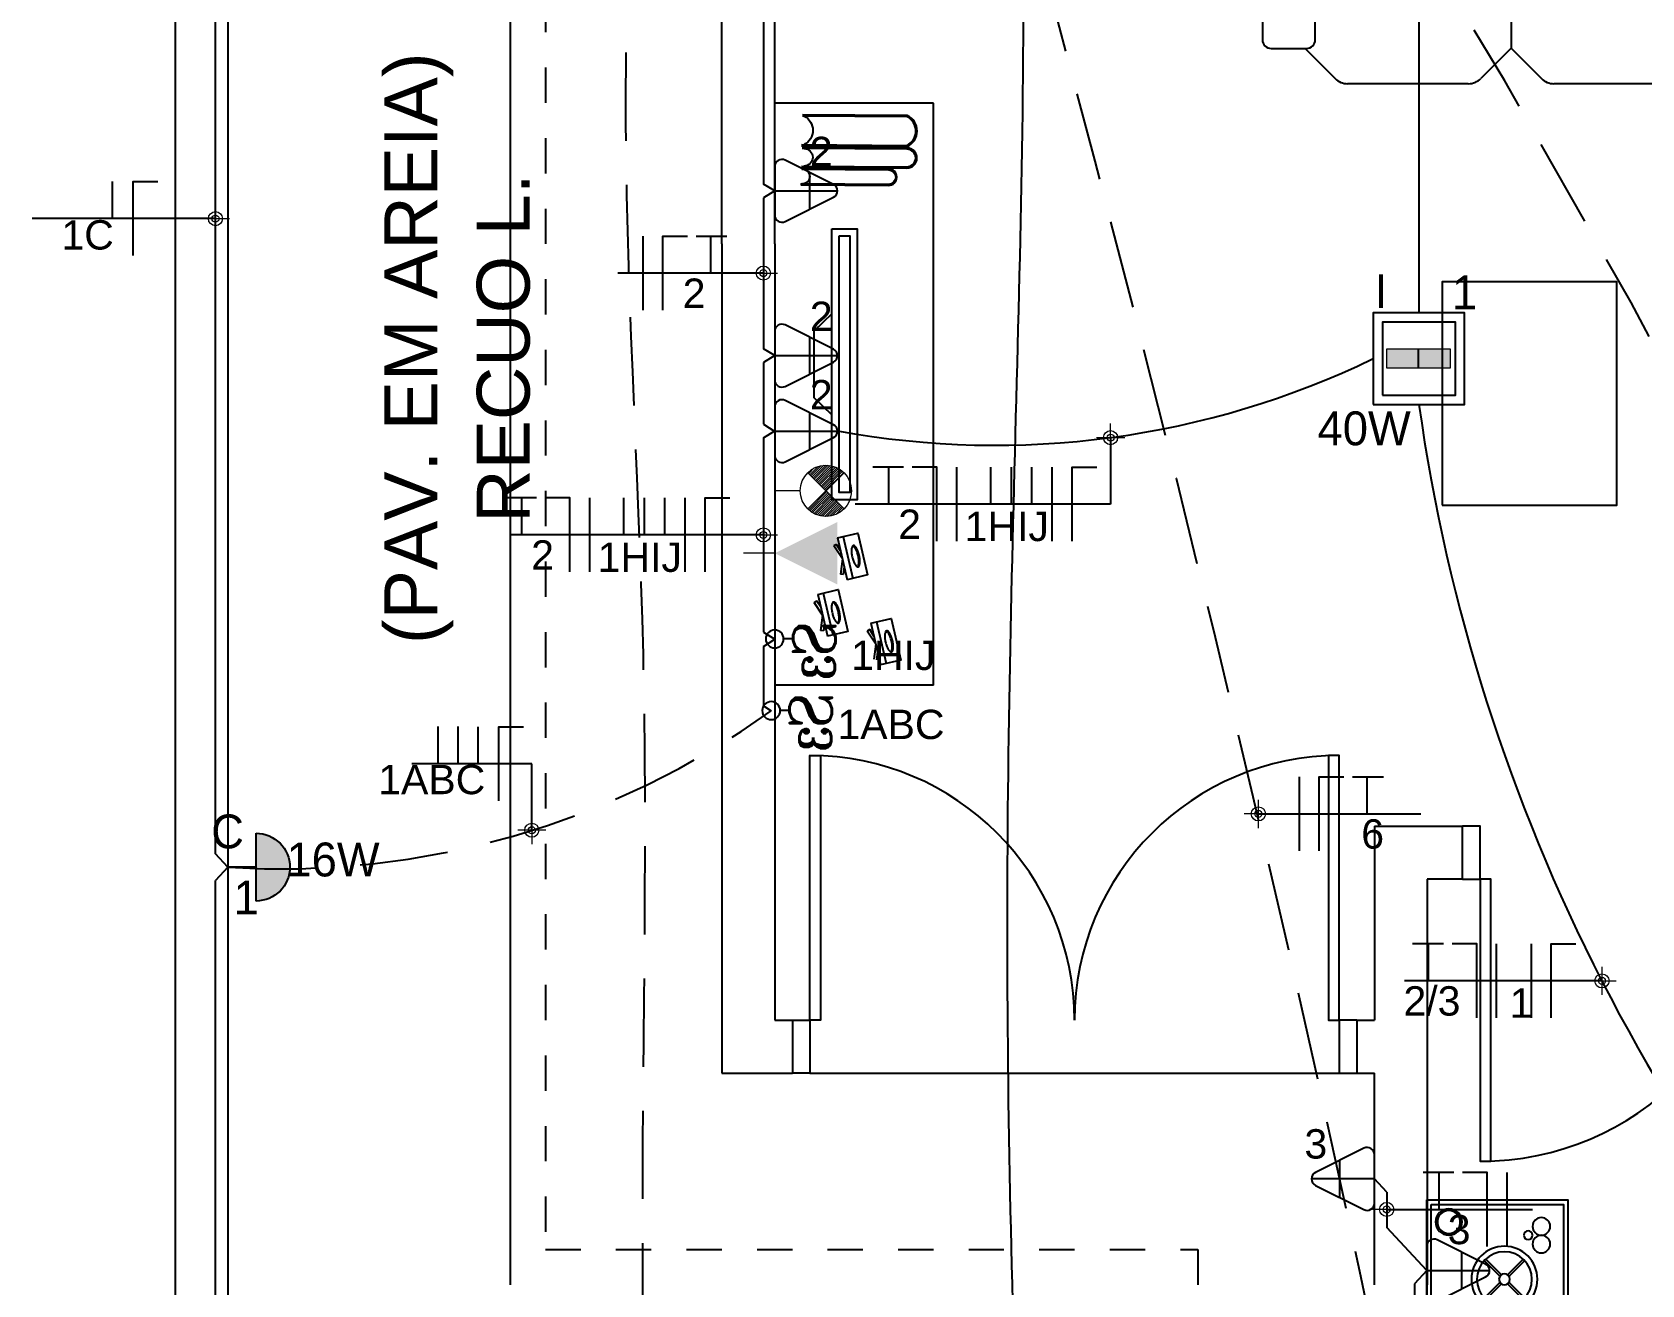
# Model space of a CAD drawing. Header units: millimetres. Extents: x -260 to 5539, y -1903 to 1459.
# Drawn here: x 2359.804 to 2364.368, y 719.158 to 722.708 of the extents above; entities that cross this region are included whole.
import ezdxf
from ezdxf.enums import TextEntityAlignment as Align

# ---------------------------------------------------------------- set-up
doc = ezdxf.new("R2010")
doc.units = ezdxf.units.MM
doc.linetypes.add('HIDDEN', pattern=[9.525, 6.35, -3.175])
doc.linetypes.add('HIDDEN2', pattern=[0.1875, 0.125, -0.0625])
for name, color, linetype in [('-HIDRO', 8, 'Continuous'), ('CABO-ILUM', 3, 'Continuous'), ('CABO.ILUMI.SOLO', 6, 'Continuous'), ('ELÉTRICO', 8, 'Continuous'), ('ESQUADRIA', 2, 'Continuous'), ('FIACAO', 1, 'Continuous'), ('LUMINO', 4, 'Continuous'), ('PONTOS_ELETRICOS', 2, 'Continuous'), ('TUB. AEREA', 5, 'Continuous')]:
    doc.layers.add(name, color=color, linetype=linetype)
doc.layers.add('COTAS', color=53, linetype='Continuous', lineweight=9)
doc.layers.add('LEGENDA', color=7, linetype='Continuous', lineweight=0)
doc.styles.add('ARIAL', font='arial.ttf', dxfattribs={"height": 2})
doc.styles.add('CARIMBO_DADOS', font='arial.ttf', dxfattribs={"height": 0.1})
doc.styles.add('CENTURY', font='GOTHIC.TTF')
doc.styles.add('INTERRUPTOR', font='romant', dxfattribs={"height": 0.6})
doc.linetypes.add('CABO50ESC100', pattern='A,0.4,-0.2,["+",Standard,S=0.2,R=0,X=-0.0666,Y=-0.1],-0.2', length=0.8)
doc.dimstyles.new('COTAS_EXTERNAS', dxfattribs={"dimtxt": 0.1, "dimasz": 0.01, "dimexe": 0, "dimexo": 0, "dimgap": 0.07, "dimtad": 1, "dimzin": 5, "dimdsep": 46, "dimtxsty": 'CARIMBO_DADOS', "dimblk1": 'CIRCULOS', "dimblk2": 'CIRCULOS', "dimsah": 1, "dimcen": 0, "dimse1": 1, "dimse2": 1, "dimclrd": 8, "dimclre": 8, "dimclrt": 230, "dimadec": 0, "dimazin": 0, "dimtfac": 100, "dimtix": 1, "dimtmove": 2, "dimatfit": 3, "dimldrblk": 'CIRCULOS', "dimfxl": 1, "dimtolj": 1, "dimtzin": 5, "dimarcsym": 0})

# ---------------------------------------------------------------- blocks, each defined once
blk = doc.blocks.new('Sofá02_2')
at = {"layer": '-HIDRO'}
for p, q in [((0.5775, 0), (-0.5775, 0)), ((-0.6025, -0.025), (-0.6025, -0.1)), ((0.6025, -0.1), (0.6025, -0.025)), ((-0.7025, -0.125), (-0.7025, -0.575)), ((-0.6025, -0.1), (-0.6775, -0.1)), ((-0.6025, -0.1), (-0.6025, -0.125)), ((0.6025, -0.125), (0.6025, -0.1)), ((0.6025, -0.1), (0.6775, -0.1)), ((0.7025, -0.125), (0.7025, -0.575)), ((-0.5775, -0.15), (0.5775, -0.15)), ((-0.5525, -0.575), (-0.5525, -0.15)), ((-0.5525, -0.175), (0.5525, -0.175)), ((0.0025, -0.15), (0.0025, -0.5993)), ((0.5525, -0.575), (0.5525, -0.15)), ((-0.6775, -0.6), (-0.5775, -0.6)), ((-0.5825, -0.5993), (-0.4964, -0.6854)), ((0.0025, -0.5993), (-0.0836, -0.6854)), ((0.0025, -0.5993), (0.0886, -0.6854)), ((0.5875, -0.5993), (0.5014, -0.6854)), ((0.6775, -0.6), (0.5775, -0.6)), ((-0.1189, -0.7), (-0.4611, -0.7)), ((0.4661, -0.7), (0.1239, -0.7))]:
    blk.add_line(p, q, dxfattribs=at)
for centre, radius, start, end in [((-0.5775, -0.025), 0.025, 90, 180), ((0.5775, -0.025), 0.025, 0, 90), ((-0.6775, -0.125), 0.025, 90, 180), ((-0.5775, -0.125), 0.025, 180, 270), ((0.5775, -0.125), 0.025, 270, 0), ((0.6775, -0.125), 0.025, 0, 90), ((-0.6775, -0.575), 0.025, 180, 270), ((-0.5775, -0.575), 0.025, 270, 0), ((0.5775, -0.575), 0.025, 180, 270), ((0.6775, -0.575), 0.025, 270, 0), ((-0.4611, -0.65), 0.05, 225, 270), ((-0.1189, -0.65), 0.05, 270, 315), ((0.1239, -0.65), 0.05, 225, 270), ((0.4661, -0.65), 0.05, 270, 315)]:
    blk.add_arc(centre, radius, start, end, dxfattribs=at)
blk = doc.blocks.new('MesaCanto01')
at = {"layer": 'ELÉTRICO'}
for points in [[(0, -0.4), (0.4, -0.4), (0.4, 0), (0, 0)], [(0.0125, -0.3875), (0.3875, -0.3875), (0.3875, -0.0125), (0.0125, -0.0125)], [(0.0425, -0.095), (0.1075, -0.095), (0.1075, -0.03), (0.0425, -0.03)]]:
    blk.add_lwpolyline(points, close=True, dxfattribs=at)
for points in [[(0.0375, -0.1), (0.1125, -0.1), (0.1125, -0.025), (0.0375, -0.025), (0.0375, -0.1)], [(0.2072, -0.1664), (0.1628, -0.122)], [(0.2116, -0.162), (0.1672, -0.1176)], [(0.2288, -0.162), (0.2732, -0.1176)], [(0.2332, -0.1664), (0.2776, -0.122)], [(0.1628, -0.228), (0.2072, -0.1836)], [(0.1672, -0.2324), (0.2116, -0.188)], [(0.2732, -0.2324), (0.2288, -0.188)], [(0.2776, -0.228), (0.2332, -0.1836)]]:
    blk.add_lwpolyline(points, dxfattribs=at)
for centre, radius in [((0.2202, -0.175), 0.0937), ((0.2202, -0.175), 0.0781), ((0.2202, -0.175), 0.0156), ((0.325, -0.275), 0.025), ((0.0625, -0.3375), 0.0375), ((0.0625, -0.3375), 0.0325), ((0.2875, -0.3), 0.0125), ((0.325, -0.325), 0.025)]:
    blk.add_circle(centre, radius, dxfattribs=at)
blk = doc.blocks.new('1pl')
h = blk.add_hatch(color=256)
h.set_gradient(color1=(0, 0, 255), color2=(0, 0, 255), tint=1)
h.paths.add_polyline_path([(968.8636, -272.3458), (968.8636, -272.3899), (968.9391, -272.3899), (968.9391, -272.3458)])
h.paths.add_polyline_path([(968.788, -272.3899), (968.8636, -272.3899), (968.8636, -272.3458), (968.788, -272.3458)])
blk.add_line((968.8636, -272.3899), (968.8636, -272.3458))
at = {"layer": 'LUMINO', "lineweight": 20}
for p, q in [((968.788, -272.3458), (968.9391, -272.3458)), ((968.788, -272.3899), (968.788, -272.3458)), ((968.9391, -272.3458), (968.9391, -272.3899)), ((968.9391, -272.3899), (968.788, -272.3899))]:
    blk.add_line(p, q, dxfattribs=at)
at = {"layer": 'LUMINO'}
for points in [[(968.9705, -272.4759), (968.7545, -272.4759), (968.7545, -272.2599), (968.9705, -272.2599)], [(968.9489, -272.4543), (968.7761, -272.4543), (968.7761, -272.2815), (968.9489, -272.2815)]]:
    blk.add_lwpolyline(points, close=True, dxfattribs=at)
blk = doc.blocks.new('*X17')
at = {"color": 0}
for p, q in [((340.69, 364.56), (342.87, 366.73)), ((341.13, 364.11), (344.37, 367.35)), ((341.58, 363.67), (345.56, 367.65)), ((342.02, 363.23), (346.58, 367.79)), ((342.46, 362.79), (347.5, 367.83)), ((342.9, 362.35), (348.34, 367.79)), ((343.34, 361.9), (349.12, 367.68)), ((343.78, 361.46), (349.85, 367.53)), ((344.23, 361.02), (350.54, 367.33)), ((344.67, 360.58), (351.18, 367.09)), ((345.11, 360.14), (351.79, 366.82)), ((345.55, 359.69), (352.37, 366.51)), ((345.99, 359.25), (352.92, 366.18)), ((346.44, 358.81), (353.44, 365.81)), ((346.88, 358.37), (353.93, 365.42)), ((347.32, 357.93), (354.39, 365)), ((340.7, 350.42), (347.76, 357.49)), ((341.18, 350.02), (348.2, 357.04)), ((341.68, 349.64), (348.65, 356.6)), ((342.22, 349.29), (349.09, 356.16)), ((342.78, 348.97), (349.53, 355.72)), ((343.38, 348.68), (349.97, 355.28)), ((344.01, 348.43), (350.41, 354.83)), ((344.68, 348.21), (350.86, 354.39)), ((345.39, 348.04), (351.3, 353.95)), ((346.14, 347.91), (351.74, 353.51)), ((346.95, 347.84), (352.18, 353.07)), ((347.84, 347.84), (352.62, 352.62)), ((348.81, 347.92), (353.07, 352.18)), ((349.91, 348.14), (353.51, 351.74)), ((351.24, 348.59), (353.95, 351.3)), ((353.21, 349.68), (354.39, 350.86))]:
    blk.add_line(p, q, dxfattribs=at)
blk = doc.blocks.new('*U19', base_point=(4832.86, -1517.19))
for p, q in [((4859.93, -1524.26), (4845.79, -1510.12)), ((4859.93, -1510.12), (4845.79, -1524.26)), ((4842.86, -1517.19), (4832.86, -1517.19))]:
    blk.add_line(p, q)
blk.add_circle((4852.86, -1517.19), 10)
blk.add_blockref('*X17', (4505.44, -1875.01))
blk = doc.blocks.new('*U18', base_point=(4832.86, -1417.19))
for p, q in [((4842.86, -1425.19), (4842.86, -1409.19)), ((4842.86, -1417.19), (4832.86, -1417.19))]:
    blk.add_line(p, q)
blk.add_trace([(4842.86, -1417.19), (4862.86, -1427.19), (4862.86, -1407.19)])
blk = doc.blocks.new('I_i3')
at = {"layer": 'PONTOS_ELETRICOS'}
blk.add_line((0, -0.0647), (0, -0.0317), dxfattribs=at)
blk.add_circle((0, 0), 0.0317, dxfattribs=at)
at = {"layer": 'PONTOS_ELETRICOS', "style": 'INTERRUPTOR'}
blk.add_text('S', height=0.15, dxfattribs=at).set_placement((-0.0005, -0.1399), align=Align.MIDDLE)
blk.add_text('3', height=0.1125, dxfattribs=at).set_placement((0.0514, -0.2127))
blk = doc.blocks.new('asdfae33')
at = {"layer": 'PONTOS_ELETRICOS'}
for p, q in [((-0.0982, 0.0526), (-0.0982, -0.0526)), ((0, 0), (-0.1783, 0))]:
    blk.add_line(p, q, dxfattribs=at)
blk.add_lwpolyline([(0, 0.0688), (0, -0.0688, -0.557537), (-0.0294, -0.087), (-0.167, -0.0182, -0.618034), (-0.167, 0.0182), (-0.0294, 0.087, -0.557537)], format="xyb", close=True, dxfattribs=at)
blk = doc.blocks.new('aran')
h = blk.add_hatch(color=256)
h.set_gradient(color1=(87, 87, 255), color2=(71, 71, 255), tint=1)
h.paths.add_polyline_path([(966.6286, -263.7091, 1), (966.6286, -263.5491)])
for p, q in [((966.6286, -263.5491), (966.6286, -263.7091)), ((966.5754, -263.6291), (966.5622, -263.6291)), ((966.6286, -263.6291), (966.5754, -263.6291))]:
    blk.add_line(p, q)
blk.add_arc((966.6286, -263.6291), 0.08, 270, 90)
blk = doc.blocks.new('CIRCULOS')
at = {"layer": 'COTAS'}
for p, q in [((-4, 0), (4, 0)), ((0, 4), (0, -4))]:
    blk.add_line(p, q, dxfattribs=at)
for radius in [2, 1]:
    blk.add_circle((0, 0), radius, dxfattribs=at)
blk = doc.blocks.new('f_fnt')
at = {"layer": 'FIACAO', "color": 4}
for points in [[(-0.08, -0.15), (-0.08, 0.15)], [(0, -0.15), (0, 0.15), (0.1, 0.15)], [(0.135, 0.15), (0.26, 0.15)], [(0.195, 0), (0.195, 0.15)]]:
    blk.add_lwpolyline(points, dxfattribs=at)
blk = doc.blocks.new('f_nr')
at = {"layer": 'FIACAO', "color": 4}
for points in [[(-0.0414, 0), (-0.0414, 0.1508)], [(0.0414, -0.1492), (0.0414, 0.1508), (0.1414, 0.1508)]]:
    blk.add_lwpolyline(points, dxfattribs=at)
blk = doc.blocks.new('f_r')
at = {"layer": 'FIACAO', "color": 4}
blk.add_lwpolyline([(0, 0), (0, 0.15)], dxfattribs=at)

msp = doc.modelspace()

# ---------------------------------------------------------------- linework, layer by layer
at = {"layer": '-HIDRO', "ltscale": 0.05}
for p, q in [((2360.2094, 732.3583), (2360.2094, 707.3583)), ((2360.3594, 726.1083), (2360.3594, 707.9083)), ((2361.1594, 725.5083), (2361.1594, 719.1583)), ((2361.7594, 722.1083), (2361.7594, 723.0833)), ((2361.9094, 722.1083), (2361.9094, 723.0833)), ((2361.7594, 722.1083), (2361.7594, 719.7583)), ((2361.9094, 722.1083), (2361.9094, 720.3083)), ((2363.6094, 720.4583), (2363.7594, 720.4583)), ((2363.6094, 720.4583), (2363.6094, 719.9083)), ((2363.6094, 720.4583), (2363.6094, 720.4583)), ((2363.7594, 720.4583), (2363.8594, 720.4583)), ((2363.8594, 720.3083), (2363.8594, 720.4583)), ((2361.9094, 720.3083), (2361.9094, 719.9083)), ((2363.7594, 720.3083), (2363.7594, 719.2583)), ((2363.8594, 720.3083), (2363.7594, 720.3083)), ((2361.9094, 719.9083), (2361.9594, 719.9083)), ((2361.9594, 719.9083), (2361.9594, 719.7583)), ((2363.5594, 719.9083), (2363.6094, 719.9083)), ((2363.5594, 719.9083), (2363.5594, 719.7583)), ((2361.7594, 719.7583), (2361.9594, 719.7583)), ((2362.0094, 719.7583), (2363.5094, 719.7583)), ((2363.5594, 719.7583), (2363.6094, 719.7583)), ((2363.6094, 719.1583), (2363.6094, 719.7583)), ((2363.7594, 719.2583), (2363.7594, 719.1583))]:
    msp.add_line(p, q, dxfattribs=at)
at = {"layer": '-HIDRO', "linetype": 'HIDDEN', "ltscale": 0.001}
for p, q in [((2361.2594, 725.6083), (2361.2594, 719.2583)), ((2361.2594, 719.2583), (2363.1094, 719.2583)), ((2363.1094, 719.2583), (2363.1094, 714.3583))]:
    msp.add_line(p, q, dxfattribs=at)
at = {"layer": '-HIDRO'}
for p, q in [((2362.3594, 722.5075), (2361.9094, 722.5075)), ((2362.3594, 720.8575), (2362.3594, 722.5075)), ((2362.0717, 721.9105), (2362.0217, 721.862)), ((2362.0217, 721.6723), (2362.0217, 721.862)), ((2362.0717, 721.6239), (2362.0217, 721.6723)), ((2362.0842, 721.2568), (2362.0774, 721.2523)), ((2362.1015, 721.2159), (2362.0774, 721.2523)), ((2362.0962, 721.2387), (2362.0842, 721.2568)), ((2362.0878, 721.275), (2362.1151, 721.1568)), ((2362.1034, 721.2786), (2362.1307, 721.1604)), ((2362.1015, 721.2159), (2362.0958, 721.1727)), ((2362.1039, 721.1716), (2362.0958, 721.1727)), ((2362.1067, 721.1932), (2362.1039, 721.1716)), ((2362.0317, 721.1152), (2362.059, 720.997)), ((2362.0472, 721.1188), (2362.0746, 721.0006)), ((2362.0281, 721.097), (2362.0212, 721.0924)), ((2362.0453, 721.0561), (2362.0212, 721.0924)), ((2362.0401, 721.0789), (2362.0281, 721.097)), ((2362.0453, 721.0561), (2362.0396, 721.0129)), ((2362.0478, 721.0118), (2362.0396, 721.0129)), ((2362.0506, 721.0333), (2362.0478, 721.0118)), ((2362.1787, 721.0152), (2362.1719, 721.0107)), ((2362.1907, 720.9971), (2362.1787, 721.0152)), ((2362.1823, 721.0334), (2362.2096, 720.9152)), ((2362.1979, 721.037), (2362.2252, 720.9188)), ((2362.196, 720.9743), (2362.1719, 721.0107)), ((2362.196, 720.9743), (2362.1903, 720.9311)), ((2362.2012, 720.9515), (2362.1984, 720.93)), ((2362.3594, 720.8575), (2361.9094, 720.8575))]:
    msp.add_line(p, q, dxfattribs=at)
for points in [[(2361.9856, 722.3862), (2362.2845, 722.3842, 0.644224), (2362.2851, 722.4724), (2361.9882, 722.4745)], [(2361.9856, 722.3898), (2362.2845, 722.3878, 0.612611), (2362.2851, 722.4688), (2361.9881, 722.4709)], [(2361.9931, 722.4708, -0.612611), (2361.9926, 722.3898, -0.497032)], [(2361.9852, 722.3255), (2362.2841, 722.3235, 0.999999), (2362.2845, 722.3803), (2361.9875, 722.3823)], [(2361.9852, 722.3291), (2362.2841, 722.3271, 1), (2362.2845, 722.3767), (2361.9875, 722.3787)], [(2361.9925, 722.3787, -1), (2361.9921, 722.3291, -0.811334)], [(2361.9886, 722.3202, -1), (2361.9883, 722.2789, -0.811334)], [(2362.1444, 721.1936, 0.133156), (2362.1458, 721.1952, 0.089205), (2362.1481, 721.2034, 0.046171), (2362.1481, 721.2127, 0.034315), (2362.1461, 721.2251, 0.034315), (2362.1425, 721.2372, 0.046171), (2362.1384, 721.2455, 0.089205), (2362.1327, 721.2519, 0.133156), (2362.1308, 721.2527, 0.227076)], [(2362.0883, 721.0337, 0.133156), (2362.0897, 721.0353, 0.089205), (2362.092, 721.0435, 0.046171), (2362.092, 721.0529, 0.034315), (2362.09, 721.0653, 0.034315), (2362.0863, 721.0773, 0.046171), (2362.0822, 721.0857, 0.089205), (2362.0766, 721.092, 0.133156), (2362.0746, 721.0929, 0.227076)], [(2362.2389, 720.952, 0.133156), (2362.2403, 720.9536, 0.089205), (2362.2426, 720.9617, 0.046171), (2362.2426, 720.9711, 0.034315), (2362.2407, 720.9835, 0.034315), (2362.237, 720.9955, 0.046171), (2362.2329, 721.0039, 0.089205), (2362.2272, 721.0103, 0.133156), (2362.2253, 721.0111, 0.227076)]]:
    msp.add_lwpolyline(points, format="xyb", dxfattribs=at)
for points in [[(2361.9863, 722.3202), (2362.2319, 722.3186, -1), (2362.2316, 722.2772), (2361.9843, 722.2789), (2361.9843, 722.2759), (2362.2316, 722.2742, 0.999999), (2362.2319, 722.3216), (2361.9863, 722.3232)], [(2362.1459, 721.1936, 0.227076), (2362.1486, 721.1958, 0.089205), (2362.1509, 721.204, 0.046171), (2362.1509, 721.2134, 0.034315), (2362.1489, 721.2258, 0.034315), (2362.1453, 721.2378, 0.046171), (2362.1411, 721.2462, 0.089205), (2362.1355, 721.2525, 0.227076), (2362.1321, 721.2533, 0.227076), (2362.1294, 721.2511, 0.089205), (2362.1271, 721.2429, 0.046171), (2362.1271, 721.2336, 0.034315), (2362.1291, 721.2212, 0.034315), (2362.1327, 721.2092, 0.046171), (2362.1368, 721.2008, 0.089205), (2362.1425, 721.1944, 0.227076)], [(2362.0898, 721.0338, 0.227076), (2362.0925, 721.036, 0.089205), (2362.0948, 721.0442, 0.046171), (2362.0948, 721.0535, 0.034315), (2362.0928, 721.0659, 0.034315), (2362.0891, 721.0779, 0.046171), (2362.085, 721.0863, 0.089205), (2362.0794, 721.0927, 0.227076), (2362.076, 721.0935, 0.227076), (2362.0732, 721.0913, 0.089205), (2362.0709, 721.0831, 0.046171), (2362.0709, 721.0737, 0.034315), (2362.0729, 721.0613, 0.034315), (2362.0766, 721.0493, 0.046171), (2362.0807, 721.0409, 0.089205), (2362.0864, 721.0346, 0.227076)], [(2362.2404, 720.952, 0.227076), (2362.2431, 720.9542, 0.089205), (2362.2454, 720.9624, 0.046171), (2362.2454, 720.9717, 0.034315), (2362.2435, 720.9842, 0.034315), (2362.2398, 720.9962, 0.046171), (2362.2357, 721.0046, 0.089205), (2362.23, 721.0109, 0.227076), (2362.2266, 721.0117, 0.227076), (2362.2239, 721.0095, 0.089205), (2362.2216, 721.0013, 0.046171), (2362.2216, 720.992, 0.034315), (2362.2236, 720.9796, 0.034315), (2362.2272, 720.9675, 0.046171), (2362.2314, 720.9591, 0.089205), (2362.237, 720.9528, 0.227076)]]:
    msp.add_lwpolyline(points, format="xyb", close=True, dxfattribs=at)
for points in [[(2362.0717, 722.151), (2362.1428, 722.151), (2362.1428, 721.3834), (2362.0717, 721.3834)], [(2362.0917, 722.131), (2362.1228, 722.131), (2362.1228, 721.4034), (2362.0917, 721.4034)], [(2363.8016, 721.3684), (2364.2971, 721.3684), (2364.2971, 722.0008), (2363.8016, 722.0008)]]:
    msp.add_lwpolyline(points, close=True, dxfattribs=at)
for points in [[(2362.0878, 721.275), (2362.1453, 721.2883), (2362.1726, 721.1701), (2362.1151, 721.1568)], [(2362.0317, 721.1152), (2362.0891, 721.1285), (2362.1165, 721.0103), (2362.059, 720.997)], [(2362.1823, 721.0334), (2362.2398, 721.0467), (2362.2671, 720.9285), (2362.2096, 720.9152)]]:
    msp.add_lwpolyline(points, dxfattribs=at)
at = {"layer": '-HIDRO', "ltscale": 0.05}
for points in [[(2362.0094, 719.9083), (2362.0094, 720.6583), (2362.0394, 720.6583), (2362.0394, 719.9083)], [(2363.5094, 719.9083), (2363.5094, 720.6583), (2363.4794, 720.6583), (2363.4794, 719.9083)], [(2363.9094, 720.3083), (2363.9094, 719.5083), (2363.9394, 719.5083), (2363.9394, 720.3083)]]:
    msp.add_lwpolyline(points, close=True, dxfattribs=at)
for points in [[(2363.8594, 720.3083), (2363.9094, 720.3083), (2363.9094, 720.4583), (2363.8594, 720.4583)], [(2361.9594, 719.9083), (2362.0094, 719.9083), (2362.0094, 719.7583), (2361.9594, 719.7583)], [(2363.5594, 719.9083), (2363.5094, 719.9083), (2363.5094, 719.7583), (2363.5594, 719.7583)]]:
    msp.add_lwpolyline(points, dxfattribs=at)
for centre, radius, start, end in [((2362.0094, 719.9083), 0.75, 0, 90), ((2363.5094, 719.9083), 0.75, 90, 180), ((2363.9094, 720.3083), 0.8, 270, 360)]:
    msp.add_arc(centre, radius, start, end, dxfattribs=at)
at = {"layer": 'CABO-ILUM'}
for p, q in [((2363.7356, 724.7537), (2363.7356, 721.9129)), ((2361.878, 724.5288), (2361.878, 722.2781)), ((2360.3244, 720.3796), (2360.3244, 723.9794)), ((2361.878, 722.2395), (2361.878, 721.811)), ((2361.878, 721.7724), (2361.878, 721.5973)), ((2361.878, 721.5584), (2361.878, 721.0082)), ((2360.3594, 720.342), (2360.3244, 720.3796)), ((2360.3594, 720.342), (2360.3244, 720.3044)), ((2360.3244, 716.7334), (2360.3244, 720.3044)), ((2363.6443, 719.4206), (2363.6094, 719.4583)), ((2363.6443, 719.4206), (2363.6443, 719.3211)), ((2363.7579, 719.1988), (2363.6443, 719.3211)), ((2363.7579, 719.1988), (2363.7229, 719.1612)), ((2363.7229, 719.1612), (2363.7229, 717.3864))]:
    msp.add_line(p, q, dxfattribs=at)
for centre, radius, start, end in [((2362.5344, 724.0004), 2.4626, 259.5477, 295.7969), ((2368.8437, 722.3753), 5.1588, 188.0407, 226.3222)]:
    msp.add_arc(centre, radius, start, end, dxfattribs=at)
at = {"layer": 'CABO.ILUMI.SOLO', "color": 3, "linetype": 'HIDDEN2', "ltscale": 2}
for p, q in [((2361.9094, 722.2588), (2361.878, 722.2781)), ((2361.9094, 722.2588), (2361.878, 722.2395)), ((2361.9094, 721.7917), (2361.878, 721.811)), ((2361.9094, 721.7917), (2361.878, 721.7724)), ((2361.878, 721.5973), (2361.9094, 721.5771)), ((2361.878, 721.5584), (2361.9094, 721.5786)), ((2361.878, 721.0082), (2361.9094, 720.988)), ((2361.878, 720.9678), (2361.9094, 720.988)), ((2361.878, 720.9678), (2361.878, 720.7988)), ((2361.878, 720.7988), (2361.8996, 720.7849))]:
    msp.add_line(p, q, dxfattribs=at)
for centre, radius, start, end in [((2342.4921, 709.9143), 24.9378, 12.2154, 38.82269), ((2294.5126, 704.3999), 70.6229, 11.329436, 17.35379), ((2360.5072, 722.7254), 2.3884, 266.4605, 305.6614)]:
    msp.add_arc(centre, radius, start, end, dxfattribs=at)
msp.add_spline([(2361.8519, 725.5958), (2361.6157, 725.0014), (2361.5113, 723.6257), (2361.4867, 722.5451), (2361.5361, 720.9446), (2361.5413, 718.7428), (2361.8569, 715.6715), (2362.5259, 711.7448), (2363.2969, 709.0086), (2363.7844, 708.1183)], degree=3, dxfattribs=at)
at = {"layer": 'FIACAO', "color": 4}
for points in [[(2362.5225, 721.3702), (2362.5225, 721.4757)], [(2362.5805, 721.3702), (2362.5805, 721.4757)], [(2362.6384, 721.3702), (2362.6384, 721.4757)], [(2362.6963, 721.2657), (2362.6963, 721.4757)], [(2362.7523, 721.2657), (2362.7523, 721.4757), (2362.8223, 721.4757)], [(2361.4821, 721.2831), (2361.4821, 721.3886)], [(2361.5401, 721.2831), (2361.5401, 721.3886)], [(2361.598, 721.2831), (2361.598, 721.3886)], [(2361.656, 721.1786), (2361.656, 721.3886)], [(2361.712, 721.1786), (2361.712, 721.3886), (2361.782, 721.3886)], [(2364.0545, 719.9147), (2364.0545, 720.1247)], [(2364.1105, 719.9147), (2364.1105, 720.1247), (2364.1805, 720.1247)]]:
    msp.add_lwpolyline(points, dxfattribs=at)
at = {"layer": 'PONTOS_ELETRICOS'}
for p, q in [((2362.0076, 722.3114), (2362.0076, 722.2062)), ((2361.9094, 722.2588), (2362.0876, 722.2588)), ((2362.0076, 721.8443), (2362.0076, 721.7391)), ((2361.9094, 721.7917), (2362.0876, 721.7917)), ((2362.0076, 721.6304), (2362.0076, 721.5253)), ((2361.9094, 721.5779), (2362.0876, 721.5779)), ((2363.5112, 719.4057), (2363.5112, 719.5109)), ((2363.6094, 719.4583), (2363.4311, 719.4583))]:
    msp.add_line(p, q, dxfattribs=at)
for points in [[(2361.9094, 722.3276), (2361.9094, 722.19, 0.557537), (2361.9388, 722.1718), (2362.0764, 722.2406, 0.618034), (2362.0764, 722.277), (2361.9388, 722.3458, 0.557537)], [(2361.9094, 721.8605), (2361.9094, 721.7229, 0.557537), (2361.9388, 721.7047), (2362.0764, 721.7735, 0.618034), (2362.0764, 721.8099), (2361.9388, 721.8787, 0.557537)], [(2361.9094, 721.6466), (2361.9094, 721.5091, 0.557537), (2361.9388, 721.4909), (2362.0764, 721.5597, 0.618034), (2362.0764, 721.5961), (2361.9388, 721.6648, 0.557537)], [(2363.6094, 719.3895), (2363.6094, 719.5271, 0.557537), (2363.5799, 719.5453), (2363.4424, 719.4765, 0.618034), (2363.4424, 719.4401), (2363.5799, 719.3713, 0.557537)]]:
    msp.add_lwpolyline(points, format="xyb", close=True, dxfattribs=at)
at = {"layer": 'TUB. AEREA', "linetype": 'CABO50ESC100', "ltscale": 0.5}
msp.add_spline([(2366.2094, 707.5246), (2363.2908, 713.6984), (2362.6739, 717.4536), (2362.5739, 720.7632), (2362.6109, 722.3734), (2362.5011, 724.0686), (2362.2455, 724.887), (2361.9209, 725.5958)], degree=3, dxfattribs=at)

# ---------------------------------------------------------------- block references
at = {"layer": '-HIDRO'}
msp.add_blockref('Sofá02_2', (2363.9945, 723.2624), dxfattribs=at)
at = {"layer": '-HIDRO', "xscale": -1, "rotation": 180}
msp.add_blockref('MesaCanto01', (2363.7579, 718.9988), dxfattribs=at)
at = {"layer": 'CABO-ILUM', "xscale": 0.6999999999998181, "yscale": 0.6999999999999993, "zscale": 0.7}
for name, p in [('f_nr', (2360.0616, 722.18)), ('f_r', (2360.9556, 720.6352)), ('f_r', (2361.0124, 720.6352)), ('f_nr', (2361.0982, 720.6346))]:
    msp.add_blockref(name, p, dxfattribs=at)
at = {"layer": 'CABO-ILUM', "xscale": -1}
msp.add_blockref('asdfae33', (2363.7579, 719.1988), dxfattribs=at)
at = {"layer": 'CABO.ILUMI.SOLO', "xscale": -0.7999999999999545, "yscale": 0.7999999999999545, "zscale": 0.7999999999999545, "rotation": 90}
for p in [(2361.9094, 720.9888), (2361.8996, 720.7857)]:
    msp.add_blockref('I_i3', p, dxfattribs=at)
at = {"layer": 'FIACAO'}
for p, xscale, yscale, zscale in [((2361.5921, 722.0256), 0.6999999999998181, 0.7000000000000028, 0.7), ((2362.3694, 721.3707), -0.6999999999998181, 0.6999999999998181, 0.6999999999998181), ((2361.329, 721.2836), -0.6999999999998181, 0.6999999999998181, 0.6999999999998181), ((2363.4529, 720.4929), 0.6999999999998181, 0.7000000000000028, 0.7), ((2363.8996, 720.0197), -0.6999999999998181, 0.6999999999998181, 0.6999999999998181), ((2363.9296, 719.3719), -0.6999999999998181, 0.6999999999998181, 0.6999999999998181)]:
    msp.add_blockref('f_fnt', p, dxfattribs=dict(at, xscale=xscale, yscale=yscale, zscale=zscale))
at = {"layer": 'LEGENDA'}
for name, p, xscale, yscale, zscale in [('*U19', (2361.9094, 721.4087), 0.007258489351443131, 0.007258489350988384, 0.007258489350839919), ('*U18', (2361.8207, 721.2317), 0.008871495856510592, 0.008871495856055844, 0.008871495855855756)]:
    msp.add_blockref(name, p, dxfattribs=dict(at, xscale=xscale, yscale=yscale, zscale=zscale))
at = {"layer": 'LUMINO', "xscale": -1.199999999999818, "yscale": 1.199999999999818, "zscale": 1.199999999999818}
msp.add_blockref('1pl', (3526.3707, 1048.6247), dxfattribs=at)
at = {"layer": 'LUMINO', "xscale": -1.199999999999818, "yscale": 1.199999999999818, "zscale": 1.199999999999818, "rotation": 180}
msp.add_blockref('aran', (1200.4848, 403.9871), dxfattribs=at)

# ---------------------------------------------------------------- texts
at = {"layer": '-HIDRO', "char_height": 0.15, "attachment_point": 5, "rotation": 90, "style": 'CARIMBO_DADOS'}
for s, insert in [('(PAV. EM AREIA)', (2360.9006, 721.8127)), ('RECUO L.', (2361.1409, 721.8127))]:
    msp.add_mtext(s, dxfattribs=dict(at, insert=insert))
at = {"layer": 'ESQUADRIA', "lineweight": 20, "style": 'CENTURY'}
for s, p in [('I', (2363.6104, 721.9264, 98.0776)), ('1', (2363.8296, 721.923, 98.0776)), ('40W', (2363.4485, 721.5377, 98.0776)), ('C', (2360.312, 720.3952)), ('16W', (2360.5254, 720.3157)), ('1', (2360.3754, 720.208))]:
    msp.add_text(s, height=0.096, dxfattribs=at).set_placement(p)
at = {"layer": 'LEGENDA', "style": 'ARIAL'}
for s, height, p in [('2', 0.0832, (2362.009, 722.3288)), ('1C', 0.08317, (2359.8873, 722.0925)), ('2', 0.0832, (2361.6486, 721.9271)), ('2', 0.0832, (2362.009, 721.8617)), ('2', 0.0832, (2362.009, 721.6395)), ('2', 0.0832, (2362.2595, 721.2723)), ('1HIJ', 0.08317, (2362.448, 721.2661)), ('2', 0.0832, (2361.2191, 721.1852)), ('1HIJ', 0.08317, (2361.4076, 721.1789)), ('1HIJ', 0.08317, (2362.1262, 720.9008)), ('1ABC', 0.08317, (2362.0873, 720.705)), ('1ABC', 0.08317, (2360.7855, 720.5488)), ('6', 0.0832, (2363.5722, 720.3945)), ('2/3', 0.08317, (2363.6919, 719.9213)), ('1', 0.0832, (2363.9927, 719.915)), ('3', 0.0832, (2363.4111, 719.5161)), ('3', 0.0832, (2363.8174, 719.2734))]:
    msp.add_text(s, height=height, dxfattribs=at).set_placement(p)

# ---------------------------------------------------------------- leaders
at = {"color": 0}
for points in [[(2360.3241, 722.18), (2359.8045, 722.18)], [(2361.8773, 722.0256), (2361.4643, 722.0256)], [(2362.8616, 721.5593), (2362.8616, 721.3707), (2362.1373, 721.3707)], [(2361.8773, 721.2836), (2361.1594, 721.2836)], [(2361.2208, 720.4467), (2361.2208, 720.6352), (2360.881, 720.6352)], [(2363.2806, 720.4929), (2363.7408, 720.4929)], [(2364.2546, 720.0197), (2363.6945, 720.0197)], [(2363.6444, 719.3719), (2364.0574, 719.3719)]]:
    msp.add_leader(points, dimstyle='COTAS_EXTERNAS', override={"dimgap": 0.07, "dimtad": 0}, dxfattribs=at)

doc.saveas('drawing.dxf')
